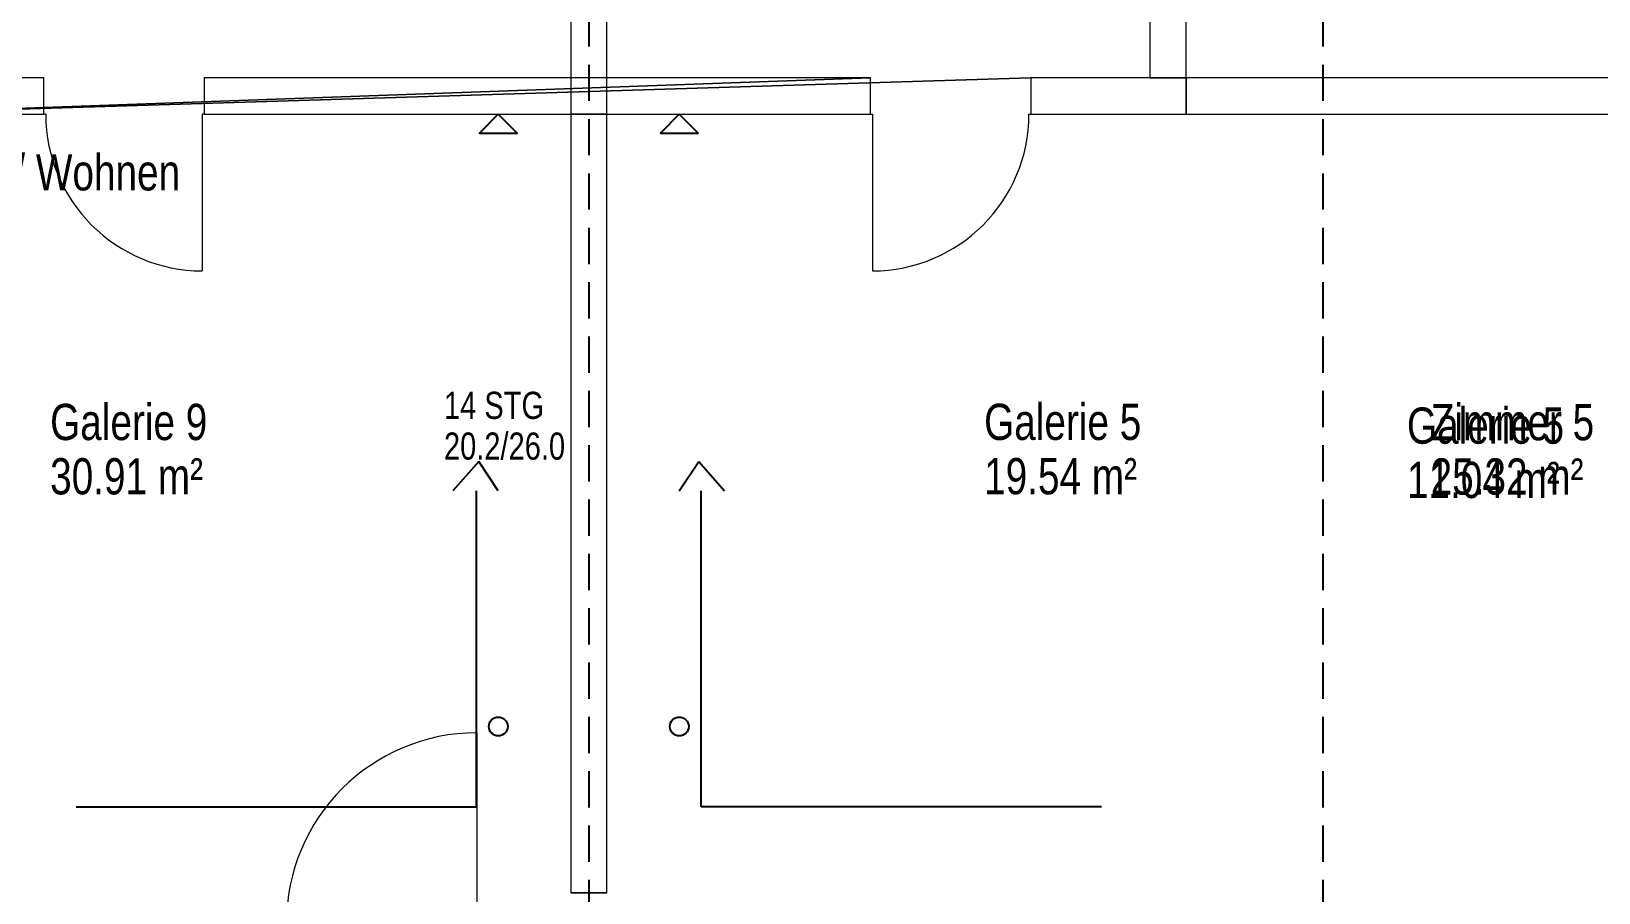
# Model space of a CAD drawing. Header units: metres. Extents: x 141.1 to 189.7, y 0 to 66.6.
# Drawn here: x 162.72 to 171.38, y 28.86 to 33.62 of the extents above; entities that cross this region are included whole.
import ezdxf

# ---------------------------------------------------------------- set-up
doc = ezdxf.new("R2010")
doc.units = ezdxf.units.M
doc.header["$XCLIPFRAME"] = 2
doc.linetypes.add('AUSGEZOGEN', pattern=[0])
doc.linetypes.add('VERDECKT2_S2', pattern=[0.27, 0.2, -0.07])
for name, color, linetype, lineweight in [('Allgemein01', 7, 'AUSGEZOGEN', 13), ('Beschriften', 7, 'AUSGEZOGEN', 13), ('Möblierung', 7, 'AUSGEZOGEN', 13), ('Treppe', 7, 'AUSGEZOGEN', 13), ('Tür', 7, 'AUSGEZOGEN', 13), ('Tür 2D', 7, 'AUSGEZOGEN', 13), ('Tür Eingang 2D', 7, 'AUSGEZOGEN', 13), ('Wand Holz nicht tragend', 7, 'AUSGEZOGEN', 13)]:
    doc.layers.add(name, color=color, linetype=linetype, lineweight=lineweight)
doc.styles.add('Posterama Text Light', font='')
doc.styles.get('Posterama Text Light').set_extended_font_data('Posterama Text Light')
picture_1 = doc.add_image_def('image3.jpg', size_in_pixel=(256, 256))

msp = doc.modelspace()

# ---------------------------------------------------------------- linework, layer by layer
at = {"layer": 'Allgemein01', "color": 7, "linetype": 'VERDECKT2_S2', "lineweight": 25, "transparency": 33554687}
for p, q in [((165.7978, 48.7329), (165.7978, 26.6948)), ((169.8538, 48.7329), (169.8538, 26.6948))]:
    msp.add_line(p, q, dxfattribs=at)
at = {"layer": 'Möblierung', "color": 1, "linetype": 'AUSGEZOGEN', "lineweight": 25, "transparency": 33554687}
for p, q in [((165.1896, 31.2422), (165.0471, 31.0798)), ((165.2978, 31.0798), (165.1896, 31.2422)), ((166.2978, 31.0798), (166.4059, 31.2422)), ((166.4059, 31.2422), (166.5484, 31.0798)), ((165.1771, 29.3355), (165.1771, 31.0798)), ((166.4184, 29.3355), (166.4184, 31.0798)), ((162.9654, 29.3355), (165.1771, 29.3355)), ((168.6302, 29.3355), (166.4184, 29.3355))]:
    msp.add_line(p, q, dxfattribs=at)
at = {"layer": 'Treppe', "color": 7, "linetype": 'AUSGEZOGEN', "lineweight": 25, "transparency": 33554687}
for points in [[(165.2978, 33.1598), (165.1938, 33.0558), (165.4018, 33.0558), (165.2978, 33.1598)], [(166.2978, 33.1598), (166.1938, 33.0558), (166.4018, 33.0558), (166.2978, 33.1598)]]:
    msp.add_lwpolyline(points, close=True, dxfattribs=at)
for centre in [(165.2978, 29.7798), (166.2978, 29.7798)]:
    msp.add_circle(centre, 0.052, dxfattribs=at)
at = {"layer": 'Tür', "transparency": 33554687}
for p, q in [((162.7978, 33.1598), (162.7878, 33.1598)), ((163.6728, 33.1598), (163.6628, 33.1598)), ((167.3543, 33.1598), (167.3643, 33.1598)), ((168.2293, 33.1598), (168.2393, 33.1598))]:
    msp.add_line(p, q, dxfattribs=at)
at = {"layer": 'Tür 2D', "transparency": 33554687}
for p, q in [((163.6628, 33.1598), (163.6628, 32.2948)), ((167.3643, 33.1598), (167.3643, 32.2948))]:
    msp.add_line(p, q, dxfattribs=at)
for centre, start, end in [((163.6628, 33.1598), 180, 270), ((167.3643, 33.1598), 270, 0)]:
    msp.add_arc(centre, 0.865, start, end, dxfattribs=at)
at = {"layer": 'Tür Eingang 2D', "transparency": 33554687}
msp.add_line((165.1803, 28.6919), (165.1803, 29.7449), dxfattribs=at)
msp.add_arc((165.1803, 28.6919), 1.053, 90, 180, dxfattribs=at)

# ---------------------------------------------------------------- texts
at = {"layer": 'Beschriften', "color": 7, "linetype": 'AUSGEZOGEN', "lineweight": 25, "transparency": 33554687, "attachment_point": 7, "style": 'Posterama Text Light'}
for s, insert, char_height, width in [('\\A1;{\\fPosterama Text Light|i0|b0;\\H0.200000;\\W0.800000;\\C7;Essen / Kochen / Wohnen}\\P', (161.0663, 32.7363), 0.2, 2.738667), ('\\A1;{\\fPosterama Text Light|i0|b0;\\H0.150000;\\W0.800000;\\C7;14 STG}\\P', (164.9977, 31.4755), 0.15, 0.57), ('\\A1;{\\fPosterama Text Light|i0|b0;\\H0.200000;\\W0.800000;\\C7;Galerie 9}\\P', (162.8221, 31.3581), 0.2, 1.005333), ('\\A1;{\\fPosterama Text Light|i0|b0;\\H0.200000;\\W0.800000;\\C7;Galerie 5}\\P', (167.9818, 31.3587), 0.2, 1.002667), ('\\A1;{\\fPosterama Text Light|i0|b0;\\H0.200000;\\W0.800000;\\C7;Galerie 5}\\P', (170.3176, 31.338), 0.2, 1.002667), ('\\A1;{\\fPosterama Text Light|i0|b0;\\H0.200000;\\W0.800000;\\C7;Zimmer 5}\\P', (170.4484, 31.3569), 0.2, 1.050667), ('\\A1;{\\fPosterama Text Light|i0|b0;\\H0.150000;\\W0.800000;\\C7;20.2/26.0}\\P', (164.9977, 31.2505), 0.15, 0.778), ('\\A1;{\\fPosterama Text Light|i0|b0;\\H0.200000;\\W0.800000;\\C7;30.91 m²}\\P', (162.8221, 31.0581), 0.2, 0.944), ('\\A1;{\\fPosterama Text Light|i0|b0;\\H0.200000;\\W0.800000;\\C7;19.54 m²}\\P', (167.9818, 31.0587), 0.2, 0.92), ('\\A1;{\\fPosterama Text Light|i0|b0;\\H0.200000;\\W0.800000;\\C7;25.32 m²}\\P', (170.4484, 31.0569), 0.2, 0.949333), ('\\A1;{\\fPosterama Text Light|i0|b0;\\H0.200000;\\W0.800000;\\C7;11.04 m²}\\P', (170.3176, 31.038), 0.2, 0.888)]:
    msp.add_mtext(s, dxfattribs=dict(at, insert=insert, char_height=char_height, width=width))

# ---------------------------------------------------------------- pictures from other files: only their frames are drawn
at = {"layer": 'Wand Holz nicht tragend', "lineweight": 18, "transparency": 33554687}
image = msp.add_image(picture_1, insert=(168.8978, 40.2848), size_in_units=(2.56, 2.56), rotation=-90, dxfattribs=at)
image.set_boundary_path([(-0.5, 255.5), (541.507, 255.5), (541.507, 235.5), (-0.5, 235.5), (-0.5, 255.5), (630.007, 255.5), (692, 255.5), (692, 235.5), (630.007, 235.5), (630.007, 255.5), (-0.5, 255.5)])
image.dxf.flags = 15
image = msp.add_image(picture_1, insert=(165.6978, 34.4852), size_in_units=(2.56, 2.56), rotation=-90, dxfattribs=at)
image.set_boundary_path([(-0.5, 255.5), (561.786, 255.5), (561.786, 235.5), (-0.5, 235.5), (-0.5, 255.5)])
image.dxf.flags = 15
image = msp.add_image(picture_1, insert=(169.0978, 33.3598), size_in_units=(2.56, 2.56), rotation=-180, dxfattribs=at)
image.set_boundary_path([(173.847, 255.5), (542, 255.5), (542, 235.5), (173.847, 235.5), (173.847, 255.5), (732, 235.5), (630.5, 235.5), (630.5, 255.5), (732, 255.5), (732, 235.5), (85.347, 255.5), (85.347, 235.5), (-0.5, 235.5), (-0.5, 255.5), (85.347, 255.5), (732, 235.5), (173.847, 255.5)])
image.dxf.flags = 15
image = msp.add_image(picture_1, insert=(169.0978, 33.1598), size_in_units=(2.56, 2.56), dxfattribs=at)
image.set_boundary_path([(-0.5, 255.5), (331.5, 255.5), (331.5, 235.5), (-0.5, 235.5), (-0.5, 255.5)])
image.dxf.flags = 15
image = msp.add_image(picture_1, insert=(165.6978, 33.1598), size_in_units=(2.56, 2.56), rotation=-90, dxfattribs=at)
image.set_boundary_path([(-0.5, 255.5), (429.286, 255.5), (429.286, 235.5), (-0.5, 235.5), (-0.5, 255.5)])
image.dxf.flags = 15

doc.saveas('drawing.dxf')
